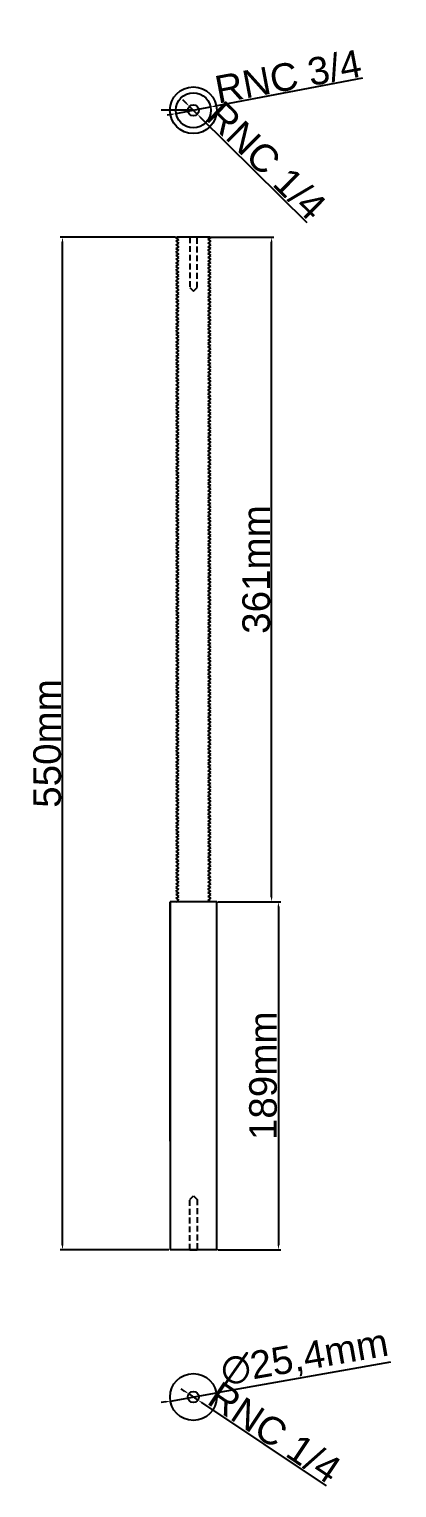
# Model space of a CAD drawing. Header units: centimetres. Extents: x 6534 to 31506, y 42826 to 109107.
# Drawn here: x 28034 to 28234, y 60712 to 61504 of the extents above; entities that cross this region are included whole.
import ezdxf

# ---------------------------------------------------------------- set-up
doc = ezdxf.new("R2010")
doc.units = ezdxf.units.CM
doc.header["$LTSCALE"] = 0.5
doc.linetypes.add('DASHED2', pattern=[9.525, 6.35, -3.175])
doc.styles.get("Standard").update_dxf_attribs({"font": 'arial.ttf'})
doc.dimstyles.new('ISO-25', dxfattribs={"dimtxt": 15, "dimasz": 2.5, "dimexe": 1.25, "dimexo": 0.625, "dimtad": 1, "dimtxsty": 'Standard', "dimcen": 2.5, "dimclrd": 1, "dimclre": 1, "dimadec": 0, "dimazin": 0, "dimtfac": 1, "dimtmove": 0, "dimatfit": 3, "dimfxl": 1, "dimarcsym": 0})

# ---------------------------------------------------------------- blocks, each defined once
blk = doc.blocks.new('*D174')
at = {"color": 1, "lineweight": -2, "transparency": 16777216}
for p, q in [((28113.45, 61390.92), (28050.84, 61390.92)), ((28052.09, 60843.42), (28052.09, 61388.42)), ((28109.87, 60840.92), (28050.84, 60840.92))]:
    blk.add_line(p, q, dxfattribs=at)
at = {"color": 1, "transparency": 16777216}
for points in [[(28051.67, 61388.42), (28052.5, 61388.42), (28052.09, 61390.92)], [(28051.67, 60843.42), (28052.5, 60843.42), (28052.09, 60840.92)]]:
    blk.add_solid(points, dxfattribs=at)
at = {"layer": 'Defpoints', "color": 0, "transparency": 16777216}
for p in [(28052.09, 61390.92), (28114.08, 61390.92), (28110.49, 60840.92)]:
    blk.add_point(p, dxfattribs=at)
at = {"color": 0, "transparency": 16777216, "insert": (28043.8, 61115.92), "char_height": 15, "attachment_point": 5, "rotation": 90}
blk.add_mtext('550mm', dxfattribs=at)
blk = doc.blocks.new('*D175')
at = {"color": 1, "lineweight": -2, "transparency": 16777216}
for p, q in [((28136.52, 61029.92), (28170.66, 61029.92)), ((28169.41, 61027.42), (28169.41, 60843.42)), ((28136.52, 60840.92), (28170.66, 60840.92))]:
    blk.add_line(p, q, dxfattribs=at)
at = {"color": 1, "transparency": 16777216}
for points in [[(28169, 61027.42), (28169.83, 61027.42), (28169.41, 61029.92)], [(28169, 60843.42), (28169.83, 60843.42), (28169.41, 60840.92)]]:
    blk.add_solid(points, dxfattribs=at)
at = {"layer": 'Defpoints', "color": 0, "transparency": 16777216}
for p in [(28135.89, 61029.92), (28135.89, 60840.92), (28169.41, 60840.92)]:
    blk.add_point(p, dxfattribs=at)
at = {"color": 0, "transparency": 16777216, "insert": (28161.13, 60935.42), "char_height": 15, "attachment_point": 5, "rotation": 90}
blk.add_mtext('189mm', dxfattribs=at)
blk = doc.blocks.new('*D176')
at = {"color": 1, "lineweight": -2, "transparency": 16777216}
for p, q in [((28230.28, 60779.82), (28138.16, 60763.56)), ((28110.69, 60758.71), (28135.7, 60763.12)), ((28108.23, 60758.27), (28105.76, 60757.84))]:
    blk.add_line(p, q, dxfattribs=at)
at = {"color": 1, "transparency": 16777216}
for points in [[(28138.09, 60763.97), (28138.23, 60763.15), (28135.7, 60763.12)], [(28108.15, 60758.68), (28108.3, 60757.86), (28110.69, 60758.71)]]:
    blk.add_solid(points, dxfattribs=at)
at = {"layer": 'Defpoints', "color": 0, "transparency": 16777216}
for p in [(28135.7, 60763.12), (28110.69, 60758.71)]:
    blk.add_point(p, dxfattribs=at)
at = {"color": 0, "transparency": 16777216, "insert": (28183.74, 60781.64), "char_height": 15, "attachment_point": 5, "rotation": 10.01014}
blk.add_mtext('∅25,4mm', dxfattribs=at)
blk = doc.blocks.new('*D177')
at = {"color": 1, "lineweight": -2, "transparency": 16777216}
for p, q in [((28118.62, 60763.97), (28116.54, 60765.36)), ((28120.7, 60762.58), (28125.69, 60759.25)), ((28195.49, 60712.63), (28127.77, 60757.86))]:
    blk.add_line(p, q, dxfattribs=at)
at = {"color": 1, "transparency": 16777216}
for points in [[(28118.85, 60764.32), (28118.39, 60763.62), (28120.7, 60762.58)], [(28128, 60758.21), (28127.54, 60757.51), (28125.69, 60759.25)]]:
    blk.add_solid(points, dxfattribs=at)
at = {"layer": 'Defpoints', "color": 0, "transparency": 16777216}
for p in [(28120.7, 60762.58), (28125.69, 60759.25)]:
    blk.add_point(p, dxfattribs=at)
at = {"color": 0, "transparency": 16777216, "insert": (28167.32, 60741.52), "char_height": 15, "attachment_point": 5, "rotation": 326.26355}
blk.add_mtext('RNC 1/4', dxfattribs=at)
blk = doc.blocks.new('*D178')
at = {"color": 1, "lineweight": -2, "transparency": 16777216}
for p, q in [((28215.03, 61477.29), (28135.01, 61462.15)), ((28111.37, 61457.68), (28108.92, 61457.22)), ((28113.83, 61458.15), (28132.55, 61461.69))]:
    blk.add_line(p, q, dxfattribs=at)
at = {"color": 1, "transparency": 16777216}
for points in [[(28111.3, 61458.09), (28111.45, 61457.27), (28113.83, 61458.15)], [(28134.93, 61462.56), (28135.08, 61461.74), (28132.55, 61461.69)]]:
    blk.add_solid(points, dxfattribs=at)
at = {"layer": 'Defpoints', "color": 0, "transparency": 16777216}
for p in [(28113.83, 61458.15), (28132.55, 61461.69)]:
    blk.add_point(p, dxfattribs=at)
at = {"color": 0, "transparency": 16777216, "insert": (28174.69, 61478.19), "char_height": 15, "attachment_point": 5, "rotation": 10.71038}
blk.add_mtext('RNC 3/4', dxfattribs=at)
blk = doc.blocks.new('*D179')
at = {"color": 1, "lineweight": -2, "transparency": 16777216}
for p, q in [((28119.28, 61463.78), (28117.5, 61465.54)), ((28121.06, 61462.02), (28125.32, 61457.81)), ((28185.02, 61398.8), (28127.1, 61456.05))]:
    blk.add_line(p, q, dxfattribs=at)
at = {"color": 1, "transparency": 16777216}
for points in [[(28119.57, 61464.08), (28118.99, 61463.49), (28121.06, 61462.02)], [(28127.39, 61456.35), (28126.81, 61455.75), (28125.32, 61457.81)]]:
    blk.add_solid(points, dxfattribs=at)
at = {"layer": 'Defpoints', "color": 0, "transparency": 16777216}
for p in [(28121.06, 61462.02), (28125.32, 61457.81)]:
    blk.add_point(p, dxfattribs=at)
at = {"color": 0, "transparency": 16777216, "insert": (28162.84, 61432.5), "char_height": 15, "attachment_point": 5, "rotation": 315.33077}
blk.add_mtext('RNC 1/4', dxfattribs=at)
blk = doc.blocks.new('*D389')
at = {"color": 1, "lineweight": -2, "transparency": 16777216}
for p, q in [((28132.92, 61390.92), (28166.96, 61390.92)), ((28165.71, 61032.42), (28165.71, 61388.42)), ((28136.52, 61029.92), (28166.96, 61029.92))]:
    blk.add_line(p, q, dxfattribs=at)
at = {"color": 1, "transparency": 16777216}
for points in [[(28165.29, 61388.42), (28166.13, 61388.42), (28165.71, 61390.92)], [(28165.29, 61032.42), (28166.13, 61032.42), (28165.71, 61029.92)]]:
    blk.add_solid(points, dxfattribs=at)
at = {"layer": 'Defpoints', "color": 0, "transparency": 16777216}
for p in [(28132.3, 61390.92), (28165.71, 61390.92), (28135.89, 61029.92)]:
    blk.add_point(p, dxfattribs=at)
at = {"color": 0, "transparency": 16777216, "insert": (28157.42, 61210.42), "char_height": 15, "attachment_point": 5, "rotation": 90}
blk.add_mtext('361mm', dxfattribs=at)

msp = doc.modelspace()

# ---------------------------------------------------------------- linework, layer by layer
for p, q in [((28123.19, 61459.916), (28105.689, 61459.916)), ((28113.662, 61390.677), (28114.075, 61390.916)), ((28113.662, 61390.677), (28115.354, 61389.7)), ((28113.662, 61388.727), (28115.354, 61389.704)), ((28113.662, 61388.727), (28115.354, 61387.75)), ((28113.662, 61386.777), (28115.354, 61387.754)), ((28113.662, 61386.777), (28115.354, 61385.8)), ((28132.299, 61390.916), (28114.075, 61390.916)), ((28132.712, 61390.677), (28131.02, 61389.7)), ((28132.712, 61388.727), (28131.02, 61389.704)), ((28132.712, 61388.727), (28131.02, 61387.75)), ((28132.712, 61386.777), (28131.02, 61387.754)), ((28132.712, 61386.777), (28131.02, 61385.8)), ((28132.712, 61390.677), (28132.299, 61390.916)), ((28113.662, 61384.827), (28115.354, 61385.804)), ((28113.662, 61384.827), (28115.354, 61383.85)), ((28113.662, 61382.877), (28115.354, 61383.854)), ((28113.662, 61382.877), (28115.354, 61381.9)), ((28113.662, 61380.927), (28115.354, 61381.904)), ((28113.662, 61380.927), (28115.354, 61379.95)), ((28113.662, 61378.977), (28115.354, 61379.954)), ((28113.662, 61378.977), (28115.354, 61378)), ((28132.712, 61384.827), (28131.02, 61385.804)), ((28132.712, 61384.827), (28131.02, 61383.85)), ((28132.712, 61382.877), (28131.02, 61383.854)), ((28132.712, 61382.877), (28131.02, 61381.9)), ((28132.712, 61380.927), (28131.02, 61381.904)), ((28132.712, 61380.927), (28131.02, 61379.95)), ((28132.712, 61378.977), (28131.02, 61379.954)), ((28132.712, 61378.977), (28131.02, 61378)), ((28113.662, 61377.027), (28115.354, 61378.004)), ((28113.662, 61377.027), (28115.354, 61376.05)), ((28113.662, 61375.077), (28115.354, 61376.054)), ((28113.662, 61375.077), (28115.354, 61374.1)), ((28113.662, 61373.127), (28115.354, 61374.104)), ((28113.662, 61373.127), (28115.354, 61372.15)), ((28113.662, 61371.177), (28115.354, 61372.154)), ((28113.662, 61371.177), (28115.354, 61370.2)), ((28132.712, 61377.027), (28131.02, 61378.004)), ((28132.712, 61377.027), (28131.02, 61376.05)), ((28132.712, 61375.077), (28131.02, 61376.054)), ((28132.712, 61375.077), (28131.02, 61374.1)), ((28132.712, 61373.127), (28131.02, 61374.104)), ((28132.712, 61373.127), (28131.02, 61372.15)), ((28132.712, 61371.177), (28131.02, 61372.154)), ((28132.712, 61371.177), (28131.02, 61370.2)), ((28113.662, 61369.227), (28115.354, 61370.204)), ((28113.662, 61369.227), (28115.354, 61368.25)), ((28113.662, 61367.277), (28115.354, 61368.254)), ((28113.662, 61367.277), (28115.354, 61366.3)), ((28113.662, 61365.327), (28115.354, 61366.304)), ((28113.662, 61365.327), (28115.354, 61364.35)), ((28113.662, 61363.377), (28115.354, 61364.354)), ((28113.662, 61363.377), (28115.354, 61362.4)), ((28121.194, 61363.616), (28123.194, 61361.616)), ((28123.194, 61361.616), (28125.194, 61363.616)), ((28132.712, 61369.227), (28131.02, 61370.204)), ((28132.712, 61369.227), (28131.02, 61368.25)), ((28132.712, 61367.277), (28131.02, 61368.254)), ((28132.712, 61367.277), (28131.02, 61366.3)), ((28132.712, 61365.327), (28131.02, 61366.304)), ((28132.712, 61365.327), (28131.02, 61364.35)), ((28132.712, 61363.377), (28131.02, 61364.354)), ((28132.712, 61363.377), (28131.02, 61362.4)), ((28113.662, 61361.427), (28115.354, 61362.404)), ((28113.662, 61361.427), (28115.354, 61360.45)), ((28113.662, 61359.477), (28115.354, 61360.454)), ((28113.662, 61359.477), (28115.354, 61358.5)), ((28113.662, 61357.527), (28115.354, 61358.504)), ((28113.662, 61357.527), (28115.354, 61356.55)), ((28113.662, 61355.577), (28115.354, 61356.554)), ((28113.662, 61355.577), (28115.354, 61354.6)), ((28113.662, 61353.627), (28115.354, 61354.604)), ((28132.712, 61361.427), (28131.02, 61362.404)), ((28132.712, 61361.427), (28131.02, 61360.45)), ((28132.712, 61359.477), (28131.02, 61360.454)), ((28132.712, 61359.477), (28131.02, 61358.5)), ((28132.712, 61357.527), (28131.02, 61358.504)), ((28132.712, 61357.527), (28131.02, 61356.55)), ((28132.712, 61355.577), (28131.02, 61356.554)), ((28132.712, 61355.577), (28131.02, 61354.6)), ((28132.712, 61353.627), (28131.02, 61354.604)), ((28113.662, 61353.627), (28115.354, 61352.65)), ((28113.662, 61351.677), (28115.354, 61352.654)), ((28113.662, 61351.677), (28115.354, 61350.7)), ((28113.662, 61349.727), (28115.354, 61350.704)), ((28113.662, 61349.727), (28115.354, 61348.75)), ((28113.662, 61347.777), (28115.354, 61348.754)), ((28113.662, 61347.777), (28115.354, 61346.8)), ((28113.662, 61345.827), (28115.354, 61346.804)), ((28132.712, 61353.627), (28131.02, 61352.65)), ((28132.712, 61351.677), (28131.02, 61352.654)), ((28132.712, 61351.677), (28131.02, 61350.7)), ((28132.712, 61349.727), (28131.02, 61350.704)), ((28132.712, 61349.727), (28131.02, 61348.75)), ((28132.712, 61347.777), (28131.02, 61348.754)), ((28132.712, 61347.777), (28131.02, 61346.8)), ((28132.712, 61345.827), (28131.02, 61346.804)), ((28113.662, 61345.827), (28115.354, 61344.85)), ((28113.662, 61343.877), (28115.354, 61344.854)), ((28113.662, 61343.877), (28115.354, 61342.9)), ((28113.662, 61341.927), (28115.354, 61342.904)), ((28113.662, 61341.927), (28115.354, 61340.95)), ((28113.662, 61339.977), (28115.354, 61340.954)), ((28113.662, 61339.977), (28115.354, 61339)), ((28113.662, 61338.027), (28115.354, 61339.004)), ((28132.712, 61345.827), (28131.02, 61344.85)), ((28132.712, 61343.877), (28131.02, 61344.854)), ((28132.712, 61343.877), (28131.02, 61342.9)), ((28132.712, 61341.927), (28131.02, 61342.904)), ((28132.712, 61341.927), (28131.02, 61340.95)), ((28132.712, 61339.977), (28131.02, 61340.954)), ((28132.712, 61339.977), (28131.02, 61339)), ((28132.712, 61338.027), (28131.02, 61339.004)), ((28113.662, 61338.027), (28115.354, 61337.05)), ((28113.662, 61336.077), (28115.354, 61337.054)), ((28113.662, 61336.077), (28115.354, 61335.1)), ((28113.662, 61334.127), (28115.354, 61335.104)), ((28113.662, 61334.127), (28115.354, 61333.15)), ((28113.662, 61332.177), (28115.354, 61333.154)), ((28113.662, 61332.177), (28115.354, 61331.2)), ((28113.662, 61330.227), (28115.354, 61331.204)), ((28132.712, 61338.027), (28131.02, 61337.05)), ((28132.712, 61336.077), (28131.02, 61337.054)), ((28132.712, 61336.077), (28131.02, 61335.1)), ((28132.712, 61334.127), (28131.02, 61335.104)), ((28132.712, 61334.127), (28131.02, 61333.15)), ((28132.712, 61332.177), (28131.02, 61333.154)), ((28132.712, 61332.177), (28131.02, 61331.2)), ((28132.712, 61330.227), (28131.02, 61331.204)), ((28113.662, 61330.227), (28115.354, 61329.25)), ((28113.662, 61328.273), (28115.354, 61329.25)), ((28113.662, 61328.273), (28115.354, 61327.296)), ((28113.662, 61326.323), (28115.354, 61327.3)), ((28113.662, 61326.323), (28115.354, 61325.346)), ((28113.662, 61324.373), (28115.354, 61325.35)), ((28113.662, 61324.373), (28115.354, 61323.396)), ((28113.662, 61322.423), (28115.354, 61323.4)), ((28132.712, 61330.227), (28131.02, 61329.25)), ((28132.712, 61328.273), (28131.02, 61329.25)), ((28132.712, 61328.273), (28131.02, 61327.296)), ((28132.712, 61326.323), (28131.02, 61327.3)), ((28132.712, 61326.323), (28131.02, 61325.346)), ((28132.712, 61324.373), (28131.02, 61325.35)), ((28132.712, 61324.373), (28131.02, 61323.396)), ((28132.712, 61322.423), (28131.02, 61323.4)), ((28113.662, 61322.423), (28115.354, 61321.446)), ((28113.662, 61320.473), (28115.354, 61321.45)), ((28113.662, 61320.473), (28115.354, 61319.496)), ((28113.662, 61318.523), (28115.354, 61319.5)), ((28113.662, 61318.523), (28115.354, 61317.546)), ((28113.662, 61316.573), (28115.354, 61317.55)), ((28113.662, 61316.573), (28115.354, 61315.596)), ((28113.662, 61314.623), (28115.354, 61315.6)), ((28132.712, 61322.423), (28131.02, 61321.446)), ((28132.712, 61320.473), (28131.02, 61321.45)), ((28132.712, 61320.473), (28131.02, 61319.496)), ((28132.712, 61318.523), (28131.02, 61319.5)), ((28132.712, 61318.523), (28131.02, 61317.546)), ((28132.712, 61316.573), (28131.02, 61317.55)), ((28132.712, 61316.573), (28131.02, 61315.596)), ((28132.712, 61314.623), (28131.02, 61315.6)), ((28113.662, 61314.623), (28115.354, 61313.646)), ((28113.662, 61312.673), (28115.354, 61313.65)), ((28113.662, 61312.673), (28115.354, 61311.696)), ((28113.662, 61310.723), (28115.354, 61311.7)), ((28113.662, 61310.723), (28115.354, 61309.746)), ((28113.662, 61308.773), (28115.354, 61309.75)), ((28113.662, 61308.773), (28115.354, 61307.796)), ((28113.662, 61306.823), (28115.354, 61307.8)), ((28132.712, 61314.623), (28131.02, 61313.646)), ((28132.712, 61312.673), (28131.02, 61313.65)), ((28132.712, 61312.673), (28131.02, 61311.696)), ((28132.712, 61310.723), (28131.02, 61311.7)), ((28132.712, 61310.723), (28131.02, 61309.746)), ((28132.712, 61308.773), (28131.02, 61309.75)), ((28132.712, 61308.773), (28131.02, 61307.796)), ((28132.712, 61306.823), (28131.02, 61307.8)), ((28113.662, 61306.823), (28115.354, 61305.846)), ((28113.662, 61304.873), (28115.354, 61305.85)), ((28113.662, 61304.873), (28115.354, 61303.896)), ((28113.662, 61302.923), (28115.354, 61303.9)), ((28113.662, 61302.923), (28115.354, 61301.946)), ((28113.662, 61300.973), (28115.354, 61301.95)), ((28113.662, 61300.973), (28115.354, 61299.996)), ((28113.662, 61299.023), (28115.354, 61300)), ((28132.712, 61306.823), (28131.02, 61305.846)), ((28132.712, 61304.873), (28131.02, 61305.85)), ((28132.712, 61304.873), (28131.02, 61303.896)), ((28132.712, 61302.923), (28131.02, 61303.9)), ((28132.712, 61302.923), (28131.02, 61301.946)), ((28132.712, 61300.973), (28131.02, 61301.95)), ((28132.712, 61300.973), (28131.02, 61299.996)), ((28132.712, 61299.023), (28131.02, 61300)), ((28113.662, 61299.023), (28115.354, 61298.046)), ((28113.662, 61297.073), (28115.354, 61298.05)), ((28113.662, 61297.073), (28115.354, 61296.096)), ((28113.662, 61295.123), (28115.354, 61296.1)), ((28113.662, 61295.123), (28115.354, 61294.146)), ((28113.662, 61293.173), (28115.354, 61294.15)), ((28113.662, 61293.173), (28115.354, 61292.196)), ((28113.662, 61291.223), (28115.354, 61292.2)), ((28113.662, 61291.223), (28115.354, 61290.246)), ((28132.712, 61299.023), (28131.02, 61298.046)), ((28132.712, 61297.073), (28131.02, 61298.05)), ((28132.712, 61297.073), (28131.02, 61296.096)), ((28132.712, 61295.123), (28131.02, 61296.1)), ((28132.712, 61295.123), (28131.02, 61294.146)), ((28132.712, 61293.173), (28131.02, 61294.15)), ((28132.712, 61293.173), (28131.02, 61292.196)), ((28132.712, 61291.223), (28131.02, 61292.2)), ((28132.712, 61291.223), (28131.02, 61290.246)), ((28113.662, 61289.273), (28115.354, 61290.25)), ((28113.662, 61289.273), (28115.354, 61288.296)), ((28113.662, 61287.323), (28115.354, 61288.3)), ((28113.662, 61287.323), (28115.354, 61286.346)), ((28113.662, 61285.373), (28115.354, 61286.35)), ((28113.662, 61285.373), (28115.354, 61284.396)), ((28113.662, 61283.423), (28115.354, 61284.4)), ((28113.662, 61283.423), (28115.354, 61282.446)), ((28132.712, 61289.273), (28131.02, 61290.25)), ((28132.712, 61289.273), (28131.02, 61288.296)), ((28132.712, 61287.323), (28131.02, 61288.3)), ((28132.712, 61287.323), (28131.02, 61286.346)), ((28132.712, 61285.373), (28131.02, 61286.35)), ((28132.712, 61285.373), (28131.02, 61284.396)), ((28132.712, 61283.423), (28131.02, 61284.4)), ((28132.712, 61283.423), (28131.02, 61282.446)), ((28113.662, 61281.473), (28115.354, 61282.45)), ((28113.662, 61281.473), (28115.354, 61280.496)), ((28113.662, 61279.523), (28115.354, 61280.5)), ((28113.662, 61279.523), (28115.354, 61278.546)), ((28113.662, 61277.573), (28115.354, 61278.55)), ((28113.662, 61277.573), (28115.354, 61276.596)), ((28113.662, 61275.623), (28115.354, 61276.6)), ((28113.662, 61275.623), (28115.354, 61274.646)), ((28132.712, 61281.473), (28131.02, 61282.45)), ((28132.712, 61281.473), (28131.02, 61280.496)), ((28132.712, 61279.523), (28131.02, 61280.5)), ((28132.712, 61279.523), (28131.02, 61278.546)), ((28132.712, 61277.573), (28131.02, 61278.55)), ((28132.712, 61277.573), (28131.02, 61276.596)), ((28132.712, 61275.623), (28131.02, 61276.6)), ((28132.712, 61275.623), (28131.02, 61274.646)), ((28113.662, 61273.673), (28115.354, 61274.65)), ((28113.662, 61273.673), (28115.354, 61272.696)), ((28113.662, 61271.723), (28115.354, 61272.7)), ((28113.662, 61271.723), (28115.354, 61270.746)), ((28113.662, 61269.773), (28115.354, 61270.75)), ((28113.662, 61269.773), (28115.354, 61268.796)), ((28113.662, 61267.823), (28115.354, 61268.8)), ((28113.662, 61267.823), (28115.354, 61266.846)), ((28132.712, 61273.673), (28131.02, 61274.65)), ((28132.712, 61273.673), (28131.02, 61272.696)), ((28132.712, 61271.723), (28131.02, 61272.7)), ((28132.712, 61271.723), (28131.02, 61270.746)), ((28132.712, 61269.773), (28131.02, 61270.75)), ((28132.712, 61269.773), (28131.02, 61268.796)), ((28132.712, 61267.823), (28131.02, 61268.8)), ((28132.712, 61267.823), (28131.02, 61266.846)), ((28113.662, 61265.873), (28115.354, 61266.85)), ((28113.662, 61265.873), (28115.354, 61264.896)), ((28113.662, 61263.923), (28115.354, 61264.9)), ((28113.662, 61263.923), (28115.354, 61262.946)), ((28113.662, 61261.973), (28115.354, 61262.95)), ((28113.662, 61261.973), (28115.354, 61260.996)), ((28113.662, 61260.023), (28115.354, 61261)), ((28113.662, 61260.023), (28115.354, 61259.046)), ((28132.712, 61265.873), (28131.02, 61266.85)), ((28132.712, 61265.873), (28131.02, 61264.896)), ((28132.712, 61263.923), (28131.02, 61264.9)), ((28132.712, 61263.923), (28131.02, 61262.946)), ((28132.712, 61261.973), (28131.02, 61262.95)), ((28132.712, 61261.973), (28131.02, 61260.996)), ((28132.712, 61260.023), (28131.02, 61261)), ((28132.712, 61260.023), (28131.02, 61259.046)), ((28113.662, 61258.073), (28115.354, 61259.05)), ((28113.662, 61258.073), (28115.354, 61257.096)), ((28113.662, 61256.123), (28115.354, 61257.1)), ((28113.669, 61256.123), (28114.145, 61256.398)), ((28113.669, 61256.123), (28115.361, 61255.146)), ((28113.669, 61254.173), (28115.361, 61255.15)), ((28113.669, 61254.173), (28115.361, 61253.196)), ((28113.669, 61252.223), (28115.361, 61253.2)), ((28113.669, 61252.223), (28115.361, 61251.246)), ((28132.712, 61258.073), (28131.02, 61259.05)), ((28132.712, 61258.073), (28131.02, 61257.096)), ((28132.712, 61256.123), (28131.02, 61257.1)), ((28132.712, 61256.123), (28131.02, 61255.146)), ((28132.712, 61254.173), (28131.02, 61255.15)), ((28132.712, 61254.173), (28131.02, 61253.196)), ((28132.712, 61252.223), (28131.02, 61253.2)), ((28132.712, 61252.223), (28131.02, 61251.246)), ((28132.712, 61256.123), (28132.236, 61256.398)), ((28113.665, 61248.321), (28115.357, 61249.298)), ((28113.665, 61248.321), (28115.357, 61247.344)), ((28113.665, 61246.371), (28115.357, 61247.348)), ((28113.665, 61246.371), (28115.357, 61245.394)), ((28113.665, 61244.421), (28115.357, 61245.398)), ((28113.665, 61244.421), (28115.357, 61243.444)), ((28113.669, 61250.273), (28115.361, 61251.25)), ((28113.669, 61250.273), (28115.361, 61249.296)), ((28132.712, 61250.273), (28131.02, 61251.25)), ((28132.712, 61250.273), (28131.02, 61249.296)), ((28132.715, 61248.321), (28131.023, 61249.298)), ((28132.715, 61248.321), (28131.023, 61247.344)), ((28132.715, 61246.371), (28131.023, 61247.348)), ((28132.715, 61246.371), (28131.023, 61245.394)), ((28132.715, 61244.421), (28131.023, 61245.398)), ((28132.715, 61244.421), (28131.023, 61243.444)), ((28113.665, 61242.471), (28115.357, 61243.448)), ((28113.665, 61242.471), (28115.357, 61241.494)), ((28113.665, 61240.521), (28115.357, 61241.498)), ((28113.665, 61240.521), (28115.357, 61239.544)), ((28113.665, 61238.571), (28115.357, 61239.548)), ((28113.665, 61238.571), (28115.357, 61237.594)), ((28113.665, 61236.621), (28115.357, 61237.598)), ((28113.665, 61236.621), (28115.357, 61235.644)), ((28113.665, 61234.671), (28115.357, 61235.648)), ((28132.715, 61242.471), (28131.023, 61243.448)), ((28132.715, 61242.471), (28131.023, 61241.494)), ((28132.715, 61240.521), (28131.023, 61241.498)), ((28132.715, 61240.521), (28131.023, 61239.544)), ((28132.715, 61238.571), (28131.023, 61239.548)), ((28132.715, 61238.571), (28131.023, 61237.594)), ((28132.715, 61236.621), (28131.023, 61237.598)), ((28132.715, 61236.621), (28131.023, 61235.644)), ((28132.715, 61234.671), (28131.023, 61235.648)), ((28113.665, 61234.671), (28115.357, 61233.694)), ((28113.665, 61232.721), (28115.357, 61233.698)), ((28113.665, 61232.721), (28115.357, 61231.744)), ((28113.665, 61230.771), (28115.357, 61231.748)), ((28113.665, 61230.771), (28115.357, 61229.794)), ((28113.665, 61228.821), (28115.357, 61229.798)), ((28113.665, 61228.821), (28115.357, 61227.844)), ((28113.665, 61226.871), (28115.357, 61227.848)), ((28132.715, 61234.671), (28131.023, 61233.694)), ((28132.715, 61232.721), (28131.023, 61233.698)), ((28132.715, 61232.721), (28131.023, 61231.744)), ((28132.715, 61230.771), (28131.023, 61231.748)), ((28132.715, 61230.771), (28131.023, 61229.794)), ((28132.715, 61228.821), (28131.023, 61229.798)), ((28132.715, 61228.821), (28131.023, 61227.844)), ((28132.715, 61226.871), (28131.023, 61227.848)), ((28113.665, 61226.871), (28115.357, 61225.894)), ((28113.665, 61224.921), (28115.357, 61225.898)), ((28113.665, 61224.921), (28115.357, 61223.944)), ((28113.665, 61222.971), (28115.357, 61223.948)), ((28113.665, 61222.971), (28115.357, 61221.994)), ((28113.665, 61221.021), (28115.357, 61221.998)), ((28113.665, 61221.021), (28115.357, 61220.044)), ((28113.665, 61219.071), (28115.357, 61220.048)), ((28132.715, 61226.871), (28131.023, 61225.894)), ((28132.715, 61224.921), (28131.023, 61225.898)), ((28132.715, 61224.921), (28131.023, 61223.944)), ((28132.715, 61222.971), (28131.023, 61223.948)), ((28132.715, 61222.971), (28131.023, 61221.994)), ((28132.715, 61221.021), (28131.023, 61221.998)), ((28132.715, 61221.021), (28131.023, 61220.044)), ((28132.715, 61219.071), (28131.023, 61220.048)), ((28113.665, 61219.071), (28115.357, 61218.094)), ((28113.665, 61217.121), (28115.357, 61218.098)), ((28113.665, 61217.121), (28115.357, 61216.144)), ((28113.665, 61215.171), (28115.357, 61216.148)), ((28113.665, 61215.171), (28115.357, 61214.194)), ((28113.665, 61213.221), (28115.357, 61214.198)), ((28113.665, 61213.221), (28115.357, 61212.244)), ((28113.665, 61211.271), (28115.357, 61212.248)), ((28132.715, 61219.071), (28131.023, 61218.094)), ((28132.715, 61217.121), (28131.023, 61218.098)), ((28132.715, 61217.121), (28131.023, 61216.144)), ((28132.715, 61215.171), (28131.023, 61216.148)), ((28132.715, 61215.171), (28131.023, 61214.194)), ((28132.715, 61213.221), (28131.023, 61214.198)), ((28132.715, 61213.221), (28131.023, 61212.244)), ((28132.715, 61211.271), (28131.023, 61212.248)), ((28113.665, 61211.271), (28115.357, 61210.294)), ((28113.665, 61209.321), (28115.357, 61210.298)), ((28113.665, 61209.321), (28115.357, 61208.344)), ((28113.665, 61207.371), (28115.357, 61208.348)), ((28113.665, 61207.371), (28115.357, 61206.394)), ((28113.665, 61205.421), (28115.357, 61206.398)), ((28113.665, 61205.421), (28115.357, 61204.444)), ((28113.665, 61203.471), (28115.357, 61204.448)), ((28132.715, 61211.271), (28131.023, 61210.294)), ((28132.715, 61209.321), (28131.023, 61210.298)), ((28132.715, 61209.321), (28131.023, 61208.344)), ((28132.715, 61207.371), (28131.023, 61208.348)), ((28132.715, 61207.371), (28131.023, 61206.394)), ((28132.715, 61205.421), (28131.023, 61206.398)), ((28132.715, 61205.421), (28131.023, 61204.444)), ((28132.715, 61203.471), (28131.023, 61204.448)), ((28113.665, 61203.471), (28115.357, 61202.494)), ((28113.665, 61201.521), (28115.357, 61202.498)), ((28113.665, 61201.521), (28115.357, 61200.544)), ((28113.665, 61199.571), (28115.357, 61200.548)), ((28113.665, 61199.571), (28115.357, 61198.594)), ((28113.665, 61197.621), (28115.357, 61198.598)), ((28113.665, 61197.621), (28115.357, 61196.644)), ((28113.665, 61195.671), (28115.357, 61196.648)), ((28132.715, 61203.471), (28131.023, 61202.494)), ((28132.715, 61201.521), (28131.023, 61202.498)), ((28132.715, 61201.521), (28131.023, 61200.544)), ((28132.715, 61199.571), (28131.023, 61200.548)), ((28132.715, 61199.571), (28131.023, 61198.594)), ((28132.715, 61197.621), (28131.023, 61198.598)), ((28132.715, 61197.621), (28131.023, 61196.644)), ((28132.715, 61195.671), (28131.023, 61196.648)), ((28113.665, 61195.671), (28115.357, 61194.694)), ((28113.665, 61193.721), (28115.357, 61194.698)), ((28113.665, 61193.721), (28115.357, 61192.744)), ((28113.665, 61191.771), (28115.357, 61192.748)), ((28113.665, 61191.771), (28115.357, 61190.794)), ((28113.665, 61189.821), (28115.357, 61190.798)), ((28113.665, 61189.821), (28115.357, 61188.844)), ((28113.665, 61187.871), (28115.357, 61188.848)), ((28132.715, 61195.671), (28131.023, 61194.694)), ((28132.715, 61193.721), (28131.023, 61194.698)), ((28132.715, 61193.721), (28131.023, 61192.744)), ((28132.715, 61191.771), (28131.023, 61192.748)), ((28132.715, 61191.771), (28131.023, 61190.794)), ((28132.715, 61189.821), (28131.023, 61190.798)), ((28132.715, 61189.821), (28131.023, 61188.844)), ((28132.715, 61187.871), (28131.023, 61188.848)), ((28113.665, 61187.871), (28115.357, 61186.894)), ((28113.665, 61185.921), (28115.357, 61186.898)), ((28113.665, 61185.921), (28115.357, 61184.944)), ((28113.665, 61183.971), (28115.357, 61184.948)), ((28113.665, 61183.971), (28115.357, 61182.994)), ((28113.665, 61182.021), (28115.357, 61182.998)), ((28113.665, 61182.021), (28115.357, 61181.044)), ((28113.665, 61180.068), (28115.357, 61181.044)), ((28132.715, 61187.871), (28131.023, 61186.894)), ((28132.715, 61185.921), (28131.023, 61186.898)), ((28132.715, 61185.921), (28131.023, 61184.944)), ((28132.715, 61183.971), (28131.023, 61184.948)), ((28132.715, 61183.971), (28131.023, 61182.994)), ((28132.715, 61182.021), (28131.023, 61182.998)), ((28132.715, 61182.021), (28131.023, 61181.044)), ((28132.715, 61180.068), (28131.023, 61181.044)), ((28113.665, 61180.068), (28115.357, 61179.091)), ((28113.665, 61178.118), (28115.357, 61179.094)), ((28113.665, 61178.118), (28115.357, 61177.141)), ((28113.665, 61176.168), (28115.357, 61177.144)), ((28113.665, 61176.168), (28115.357, 61175.191)), ((28113.665, 61174.218), (28115.357, 61175.194)), ((28113.665, 61174.218), (28115.357, 61173.241)), ((28113.665, 61172.268), (28115.357, 61173.244)), ((28113.665, 61172.268), (28115.357, 61171.291)), ((28132.715, 61180.068), (28131.023, 61179.091)), ((28132.715, 61178.118), (28131.023, 61179.094)), ((28132.715, 61178.118), (28131.023, 61177.141)), ((28132.715, 61176.168), (28131.023, 61177.144)), ((28132.715, 61176.168), (28131.023, 61175.191)), ((28132.715, 61174.218), (28131.023, 61175.194)), ((28132.715, 61174.218), (28131.023, 61173.241)), ((28132.715, 61172.268), (28131.023, 61173.244)), ((28132.715, 61172.268), (28131.023, 61171.291)), ((28113.665, 61170.318), (28115.357, 61171.294)), ((28113.665, 61170.318), (28115.357, 61169.341)), ((28113.665, 61168.368), (28115.357, 61169.344)), ((28113.665, 61168.368), (28115.357, 61167.391)), ((28113.665, 61166.418), (28115.357, 61167.394)), ((28113.665, 61166.418), (28115.357, 61165.441)), ((28113.665, 61164.468), (28115.357, 61165.444)), ((28113.665, 61164.468), (28115.357, 61163.491)), ((28132.715, 61170.318), (28131.023, 61171.294)), ((28132.715, 61170.318), (28131.023, 61169.341)), ((28132.715, 61168.368), (28131.023, 61169.344)), ((28132.715, 61168.368), (28131.023, 61167.391)), ((28132.715, 61166.418), (28131.023, 61167.394)), ((28132.715, 61166.418), (28131.023, 61165.441)), ((28132.715, 61164.468), (28131.023, 61165.444)), ((28132.715, 61164.468), (28131.023, 61163.491)), ((28113.665, 61162.518), (28115.357, 61163.494)), ((28113.665, 61162.518), (28115.357, 61161.541)), ((28113.665, 61160.568), (28115.357, 61161.544)), ((28113.665, 61160.568), (28115.357, 61159.591)), ((28113.665, 61158.618), (28115.357, 61159.594)), ((28113.665, 61158.618), (28115.357, 61157.641)), ((28113.665, 61156.668), (28115.357, 61157.644)), ((28113.665, 61156.668), (28115.357, 61155.691)), ((28132.715, 61162.518), (28131.023, 61163.494)), ((28132.715, 61162.518), (28131.023, 61161.541)), ((28132.715, 61160.568), (28131.023, 61161.544)), ((28132.715, 61160.568), (28131.023, 61159.591)), ((28132.715, 61158.618), (28131.023, 61159.594)), ((28132.715, 61158.618), (28131.023, 61157.641)), ((28132.715, 61156.668), (28131.023, 61157.644)), ((28132.715, 61156.668), (28131.023, 61155.691)), ((28113.665, 61154.718), (28115.357, 61155.694)), ((28113.665, 61154.718), (28115.357, 61153.741)), ((28113.665, 61152.768), (28115.357, 61153.744)), ((28113.665, 61152.768), (28115.357, 61151.791)), ((28113.665, 61150.818), (28115.357, 61151.794)), ((28113.665, 61150.818), (28115.357, 61149.841)), ((28113.665, 61148.868), (28115.357, 61149.844)), ((28113.665, 61148.868), (28115.357, 61147.891)), ((28132.715, 61154.718), (28131.023, 61155.694)), ((28132.715, 61154.718), (28131.023, 61153.741)), ((28132.715, 61152.768), (28131.023, 61153.744)), ((28132.715, 61152.768), (28131.023, 61151.791)), ((28132.715, 61150.818), (28131.023, 61151.794)), ((28132.715, 61150.818), (28131.023, 61149.841)), ((28132.715, 61148.868), (28131.023, 61149.844)), ((28132.715, 61148.868), (28131.023, 61147.891)), ((28113.665, 61146.918), (28115.357, 61147.894)), ((28113.665, 61146.918), (28115.357, 61145.941)), ((28113.665, 61144.968), (28115.357, 61145.944)), ((28113.665, 61144.968), (28115.357, 61143.991)), ((28113.665, 61143.018), (28115.357, 61143.994)), ((28113.665, 61143.018), (28115.357, 61142.041)), ((28113.665, 61141.068), (28115.357, 61142.044)), ((28113.665, 61141.068), (28115.357, 61140.091)), ((28132.715, 61146.918), (28131.023, 61147.894)), ((28132.715, 61146.918), (28131.023, 61145.941)), ((28132.715, 61144.968), (28131.023, 61145.944)), ((28132.715, 61144.968), (28131.023, 61143.991)), ((28132.715, 61143.018), (28131.023, 61143.994)), ((28132.715, 61143.018), (28131.023, 61142.041)), ((28132.715, 61141.068), (28131.023, 61142.044)), ((28132.715, 61141.068), (28131.023, 61140.091)), ((28113.665, 61139.118), (28115.357, 61140.094)), ((28113.665, 61139.118), (28115.357, 61138.141)), ((28113.665, 61137.168), (28115.357, 61138.144)), ((28113.665, 61137.168), (28115.357, 61136.191)), ((28113.665, 61135.218), (28115.357, 61136.194)), ((28113.665, 61135.218), (28115.357, 61134.241)), ((28113.665, 61133.268), (28115.357, 61134.244)), ((28113.665, 61133.268), (28115.357, 61132.291)), ((28132.715, 61139.118), (28131.023, 61140.094)), ((28132.715, 61139.118), (28131.023, 61138.141)), ((28132.715, 61137.168), (28131.023, 61138.144)), ((28132.715, 61137.168), (28131.023, 61136.191)), ((28132.715, 61135.218), (28131.023, 61136.194)), ((28132.715, 61135.218), (28131.023, 61134.241)), ((28132.715, 61133.268), (28131.023, 61134.244)), ((28132.715, 61133.268), (28131.023, 61132.291)), ((28113.665, 61131.318), (28115.357, 61132.294)), ((28113.665, 61131.318), (28115.357, 61130.341)), ((28113.665, 61129.368), (28115.357, 61130.344)), ((28113.665, 61129.368), (28115.357, 61128.391)), ((28113.665, 61127.418), (28115.357, 61128.394)), ((28113.665, 61127.418), (28115.357, 61126.441)), ((28113.665, 61125.468), (28115.357, 61126.444)), ((28113.665, 61125.468), (28115.357, 61124.491)), ((28132.715, 61131.318), (28131.023, 61132.294)), ((28132.715, 61131.318), (28131.023, 61130.341)), ((28132.715, 61129.368), (28131.023, 61130.344)), ((28132.715, 61129.368), (28131.023, 61128.391)), ((28132.715, 61127.418), (28131.023, 61128.394)), ((28132.715, 61127.418), (28131.023, 61126.441)), ((28132.715, 61125.468), (28131.023, 61126.444)), ((28132.715, 61125.468), (28131.023, 61124.491)), ((28113.665, 61123.518), (28115.357, 61124.494)), ((28113.665, 61123.518), (28115.357, 61122.541)), ((28113.665, 61121.568), (28115.357, 61122.544)), ((28113.665, 61121.568), (28115.357, 61120.591)), ((28113.665, 61119.618), (28115.357, 61120.594)), ((28113.665, 61119.618), (28115.357, 61118.641)), ((28113.665, 61117.668), (28115.357, 61118.644)), ((28113.665, 61117.668), (28115.357, 61116.691)), ((28132.715, 61123.518), (28131.023, 61124.494)), ((28132.715, 61123.518), (28131.023, 61122.541)), ((28132.715, 61121.568), (28131.023, 61122.544)), ((28132.715, 61121.568), (28131.023, 61120.591)), ((28132.715, 61119.618), (28131.023, 61120.594)), ((28132.715, 61119.618), (28131.023, 61118.641)), ((28132.715, 61117.668), (28131.023, 61118.644)), ((28132.715, 61117.668), (28131.023, 61116.691)), ((28113.665, 61115.718), (28115.357, 61116.694)), ((28113.665, 61115.718), (28115.357, 61114.741)), ((28113.665, 61113.768), (28115.357, 61114.744)), ((28113.665, 61113.768), (28115.357, 61112.791)), ((28113.665, 61111.818), (28115.357, 61112.794)), ((28113.665, 61111.818), (28115.357, 61110.841)), ((28113.665, 61109.868), (28115.357, 61110.844)), ((28113.665, 61109.868), (28115.357, 61108.891)), ((28113.665, 61107.918), (28115.357, 61108.894)), ((28132.715, 61115.718), (28131.023, 61116.694)), ((28132.715, 61115.718), (28131.023, 61114.741)), ((28132.715, 61113.768), (28131.023, 61114.744)), ((28132.715, 61113.768), (28131.023, 61112.791)), ((28132.715, 61111.818), (28131.023, 61112.794)), ((28132.715, 61111.818), (28131.023, 61110.841)), ((28132.715, 61109.868), (28131.023, 61110.844)), ((28132.715, 61109.868), (28131.023, 61108.891)), ((28132.715, 61107.918), (28131.023, 61108.894)), ((28113.669, 61100.116), (28115.361, 61101.093)), ((28113.672, 61107.918), (28114.148, 61108.193)), ((28113.672, 61107.918), (28115.364, 61106.941)), ((28113.672, 61105.968), (28115.364, 61106.944)), ((28113.672, 61105.968), (28115.364, 61104.991)), ((28113.672, 61104.018), (28115.364, 61104.994)), ((28113.672, 61104.018), (28115.364, 61103.041)), ((28113.672, 61102.068), (28115.364, 61103.044)), ((28113.672, 61102.068), (28115.364, 61101.091)), ((28132.715, 61107.918), (28131.023, 61106.941)), ((28132.715, 61105.968), (28131.023, 61106.944)), ((28132.715, 61105.968), (28131.023, 61104.991)), ((28132.715, 61104.018), (28131.023, 61104.994)), ((28132.715, 61104.018), (28131.023, 61103.041)), ((28132.715, 61102.068), (28131.023, 61103.044)), ((28132.715, 61102.068), (28131.023, 61101.091)), ((28132.719, 61100.116), (28131.027, 61101.093)), ((28132.715, 61107.918), (28132.239, 61108.193)), ((28113.669, 61100.116), (28115.361, 61099.139)), ((28113.669, 61098.166), (28115.361, 61099.143)), ((28113.669, 61098.166), (28115.361, 61097.189)), ((28113.669, 61096.216), (28115.361, 61097.193)), ((28113.669, 61096.216), (28115.361, 61095.239)), ((28113.669, 61094.266), (28115.361, 61095.243)), ((28113.669, 61094.266), (28115.361, 61093.289)), ((28113.669, 61092.316), (28115.361, 61093.293)), ((28132.719, 61100.116), (28131.027, 61099.139)), ((28132.719, 61098.166), (28131.027, 61099.143)), ((28132.719, 61098.166), (28131.027, 61097.189)), ((28132.719, 61096.216), (28131.027, 61097.193)), ((28132.719, 61096.216), (28131.027, 61095.239)), ((28132.719, 61094.266), (28131.027, 61095.243)), ((28132.719, 61094.266), (28131.027, 61093.289)), ((28132.719, 61092.316), (28131.027, 61093.293)), ((28113.669, 61092.316), (28115.361, 61091.339)), ((28113.669, 61090.366), (28115.361, 61091.343)), ((28113.669, 61090.366), (28115.361, 61089.389)), ((28113.669, 61088.416), (28115.361, 61089.393)), ((28113.669, 61088.416), (28115.361, 61087.439)), ((28113.669, 61086.466), (28115.361, 61087.443)), ((28113.669, 61086.466), (28115.361, 61085.489)), ((28113.669, 61084.516), (28115.361, 61085.493)), ((28132.719, 61092.316), (28131.027, 61091.339)), ((28132.719, 61090.366), (28131.027, 61091.343)), ((28132.719, 61090.366), (28131.027, 61089.389)), ((28132.719, 61088.416), (28131.027, 61089.393)), ((28132.719, 61088.416), (28131.027, 61087.439)), ((28132.719, 61086.466), (28131.027, 61087.443)), ((28132.719, 61086.466), (28131.027, 61085.489)), ((28132.719, 61084.516), (28131.027, 61085.493)), ((28113.669, 61084.516), (28115.361, 61083.539)), ((28113.669, 61082.566), (28115.361, 61083.543)), ((28113.669, 61082.566), (28115.361, 61081.589)), ((28113.669, 61080.616), (28115.361, 61081.593)), ((28113.669, 61080.616), (28115.361, 61079.639)), ((28113.669, 61078.666), (28115.361, 61079.643)), ((28113.669, 61078.666), (28115.361, 61077.689)), ((28113.669, 61076.716), (28115.361, 61077.693)), ((28132.719, 61084.516), (28131.027, 61083.539)), ((28132.719, 61082.566), (28131.027, 61083.543)), ((28132.719, 61082.566), (28131.027, 61081.589)), ((28132.719, 61080.616), (28131.027, 61081.593)), ((28132.719, 61080.616), (28131.027, 61079.639)), ((28132.719, 61078.666), (28131.027, 61079.643)), ((28132.719, 61078.666), (28131.027, 61077.689)), ((28132.719, 61076.716), (28131.027, 61077.693)), ((28113.669, 61076.716), (28115.361, 61075.739)), ((28113.669, 61074.766), (28115.361, 61075.743)), ((28113.669, 61074.766), (28115.361, 61073.789)), ((28113.669, 61072.816), (28115.361, 61073.793)), ((28113.669, 61072.816), (28115.361, 61071.839)), ((28113.669, 61070.866), (28115.361, 61071.843)), ((28113.669, 61070.866), (28115.361, 61069.889)), ((28113.669, 61068.916), (28115.361, 61069.893)), ((28132.719, 61076.716), (28131.027, 61075.739)), ((28132.719, 61074.766), (28131.027, 61075.743)), ((28132.719, 61074.766), (28131.027, 61073.789)), ((28132.719, 61072.816), (28131.027, 61073.793)), ((28132.719, 61072.816), (28131.027, 61071.839)), ((28132.719, 61070.866), (28131.027, 61071.843)), ((28132.719, 61070.866), (28131.027, 61069.889)), ((28132.719, 61068.916), (28131.027, 61069.893)), ((28113.669, 61068.916), (28115.361, 61067.939)), ((28113.669, 61066.966), (28115.361, 61067.943)), ((28113.669, 61066.966), (28115.361, 61065.989)), ((28113.669, 61065.016), (28115.361, 61065.993)), ((28113.669, 61065.016), (28115.361, 61064.039)), ((28113.669, 61063.066), (28115.361, 61064.043)), ((28113.669, 61063.066), (28115.361, 61062.089)), ((28113.669, 61061.116), (28115.361, 61062.093)), ((28132.719, 61068.916), (28131.027, 61067.939)), ((28132.719, 61066.966), (28131.027, 61067.943)), ((28132.719, 61066.966), (28131.027, 61065.989)), ((28132.719, 61065.016), (28131.027, 61065.993)), ((28132.719, 61065.016), (28131.027, 61064.039)), ((28132.719, 61063.066), (28131.027, 61064.043)), ((28132.719, 61063.066), (28131.027, 61062.089)), ((28132.719, 61061.116), (28131.027, 61062.093)), ((28113.669, 61061.116), (28115.361, 61060.139)), ((28113.669, 61059.166), (28115.361, 61060.143)), ((28113.669, 61059.166), (28115.361, 61058.189)), ((28113.669, 61057.216), (28115.361, 61058.193)), ((28113.669, 61057.216), (28115.361, 61056.239)), ((28113.669, 61055.266), (28115.361, 61056.243)), ((28113.669, 61055.266), (28115.361, 61054.289)), ((28113.669, 61053.316), (28115.361, 61054.293)), ((28132.719, 61061.116), (28131.027, 61060.139)), ((28132.719, 61059.166), (28131.027, 61060.143)), ((28132.719, 61059.166), (28131.027, 61058.189)), ((28132.719, 61057.216), (28131.027, 61058.193)), ((28132.719, 61057.216), (28131.027, 61056.239)), ((28132.719, 61055.266), (28131.027, 61056.243)), ((28132.719, 61055.266), (28131.027, 61054.289)), ((28132.719, 61053.316), (28131.027, 61054.293)), ((28113.669, 61053.316), (28115.361, 61052.339)), ((28113.669, 61051.366), (28115.361, 61052.343)), ((28113.669, 61051.366), (28115.361, 61050.389)), ((28113.669, 61049.416), (28115.361, 61050.393)), ((28113.669, 61049.416), (28115.361, 61048.439)), ((28113.669, 61047.466), (28115.361, 61048.443)), ((28113.669, 61047.466), (28115.361, 61046.489)), ((28113.669, 61045.516), (28115.361, 61046.493)), ((28113.669, 61045.516), (28115.361, 61044.539)), ((28132.719, 61053.316), (28131.027, 61052.339)), ((28132.719, 61051.366), (28131.027, 61052.343)), ((28132.719, 61051.366), (28131.027, 61050.389)), ((28132.719, 61049.416), (28131.027, 61050.393)), ((28132.719, 61049.416), (28131.027, 61048.439)), ((28132.719, 61047.466), (28131.027, 61048.443)), ((28132.719, 61047.466), (28131.027, 61046.489)), ((28132.719, 61045.516), (28131.027, 61046.493)), ((28132.719, 61045.516), (28131.027, 61044.539)), ((28113.669, 61043.566), (28115.361, 61044.543)), ((28113.669, 61043.566), (28115.361, 61042.589)), ((28113.669, 61041.616), (28115.361, 61042.593)), ((28113.669, 61041.616), (28115.361, 61040.639)), ((28113.669, 61039.666), (28115.361, 61040.643)), ((28113.669, 61039.666), (28115.361, 61038.689)), ((28113.669, 61037.716), (28115.361, 61038.693)), ((28113.669, 61037.716), (28115.361, 61036.739)), ((28132.719, 61043.566), (28131.027, 61044.543)), ((28132.719, 61043.566), (28131.027, 61042.589)), ((28132.719, 61041.616), (28131.027, 61042.593)), ((28132.719, 61041.616), (28131.027, 61040.639)), ((28132.719, 61039.666), (28131.027, 61040.643)), ((28132.719, 61039.666), (28131.027, 61038.689)), ((28132.719, 61037.716), (28131.027, 61038.693)), ((28132.719, 61037.716), (28131.027, 61036.739)), ((28110.494, 60899.916), (28110.494, 61029.916)), ((28135.894, 61029.916), (28110.494, 61029.916)), ((28110.494, 61029.916), (28110.494, 60840.916)), ((28113.669, 61035.766), (28115.361, 61036.743)), ((28113.669, 61035.766), (28115.361, 61034.789)), ((28113.669, 61033.816), (28115.361, 61034.793)), ((28113.669, 61033.816), (28115.361, 61032.839)), ((28113.669, 61031.866), (28115.361, 61032.843)), ((28113.669, 61031.866), (28115.361, 61030.889)), ((28113.669, 61029.916), (28115.361, 61030.893)), ((28132.719, 61029.916), (28113.669, 61029.916)), ((28132.719, 61035.766), (28131.027, 61036.743)), ((28132.719, 61035.766), (28131.027, 61034.789)), ((28132.719, 61033.816), (28131.027, 61034.793)), ((28132.719, 61033.816), (28131.027, 61032.839)), ((28132.719, 61031.866), (28131.027, 61032.843)), ((28132.719, 61031.866), (28131.027, 61030.889)), ((28132.719, 61029.916), (28131.027, 61030.893)), ((28135.894, 60840.916), (28135.894, 61029.916)), ((28121.194, 60868.216), (28123.194, 60870.216)), ((28123.194, 60870.216), (28125.194, 60868.216)), ((28135.894, 60840.916), (28110.494, 60840.916)), ((28121.194, 60840.916), (28125.194, 60840.916))]:
    msp.add_line(p, q)
at = {"linetype": 'DASHED2'}
for p, q in [((28121.194, 61390.916), (28121.194, 61363.616)), ((28125.194, 61363.616), (28125.194, 61390.916)), ((28121.194, 60840.916), (28121.194, 60868.216)), ((28125.194, 60868.216), (28125.194, 60840.916))]:
    msp.add_line(p, q, dxfattribs=at)
for centre, radius in [((28123.19, 61459.916), 12.7), ((28123.19, 61459.916), 9.525), ((28123.19, 61459.916), 3), ((28123.194, 60760.916), 12.7), ((28123.194, 60760.916), 3)]:
    msp.add_circle(centre, radius)

# ---------------------------------------------------------------- dimensions: what is measured, and where the dimension line sits
for p1, p2, text, picture, middle in [((28113.831, 61458.146), (28132.549, 61461.686), 'RNC 3/4', '*D178', (28174.687, 61478.19)), ((28121.057, 61462.025), (28125.324, 61457.807), 'RNC 1/4', '*D179', (28162.842, 61432.504)), ((28120.699, 60762.582), (28125.688, 60759.25), 'RNC 1/4', '*D177', (28167.325, 60741.521))]:
    dim = msp.add_diameter_dim_2p(p1=p1, p2=p2, text=text, dimstyle='ISO-25', override={"dimpost": 'mm'})
    dim.commit()
    dim.dimension.update_dxf_attribs({"geometry": picture, "text_midpoint": middle})
for base, p1, p2, picture, middle in [((28052.086, 61390.916), (28110.494, 60840.916), (28114.075, 61390.916), '*D174', (28043.802, 61115.916)), ((28165.711, 61390.916), (28135.894, 61029.916), (28132.299, 61390.916), '*D389', (28157.422, 61210.416)), ((28169.412, 60840.916), (28135.894, 61029.916), (28135.894, 60840.916), '*D175', (28161.129, 60935.416))]:
    dim = msp.add_linear_dim(base=base, p1=p1, p2=p2, angle=90, dimstyle='ISO-25', override={"dimpost": 'mm'})
    dim.commit()
    dim.dimension.update_dxf_attribs({"geometry": picture, "text_midpoint": middle})
dim = msp.add_diameter_dim_2p(p1=(28110.687, 60758.708), p2=(28135.7, 60763.123), dimstyle='ISO-25', override={"dimpost": 'mm'})
dim.commit()
dim.dimension.update_dxf_attribs({"geometry": '*D176', "text_midpoint": (28183.736, 60781.64)})

doc.saveas('drawing.dxf')
